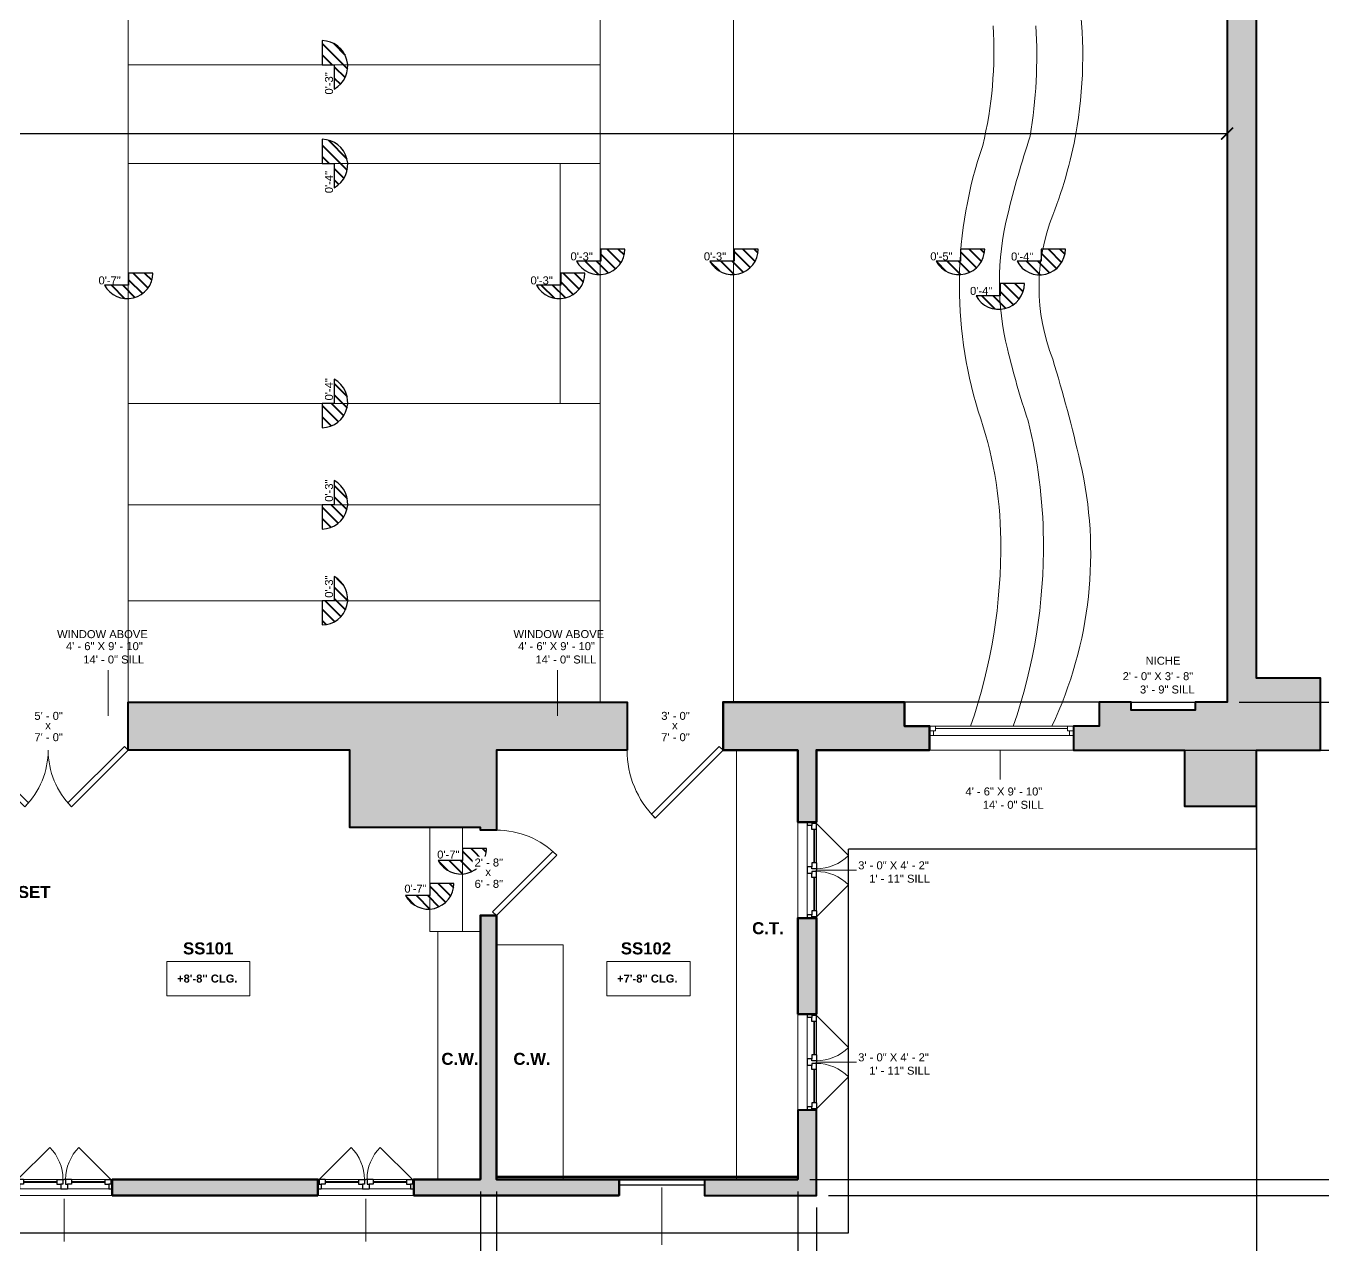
# Model space of a CAD drawing. Header units: inches. Extents: x -2078 to 106214, y -964 to 6385.
# Drawn here: x 99150.5 to 99636.9, y 3534.1 to 3991.3 of the extents above; entities that cross this region are included whole.
import ezdxf

# ---------------------------------------------------------------- set-up
doc = ezdxf.new("R2010")
doc.units = ezdxf.units.IN
doc.header["$MEASUREMENT"] = 0
doc.linetypes.add('HIDDEN2', pattern=[0.1875, 0.125, -0.0625])
for name, color, linetype, lineweight in [('A-ANNO', 2, 'Continuous', 5), ('A-ANNO-DIMS', 1, 'Continuous', 9), ('A-DETAIL-1', 4, 'Continuous', 40), ('A-DETAIL-2', 20, 'Continuous', 25), ('A-DETAIL-3', 40, 'Continuous', 15), ('A-DETL-MEDM', 33, 'Continuous', 30), ('A-DOOR', 1, 'Continuous', 18), ('A-GLAZ', 2, 'Continuous', 30), ('A-HIDDEN', 2, 'HIDDEN2', 18), ('A-WALL', 3, 'Continuous', 40), ('A-WINDOWS', 2, 'Continuous', 18)]:
    doc.layers.add(name, color=color, linetype=linetype, lineweight=lineweight)
doc.layers.add('A-HATCH', color=9, linetype='Continuous')
doc.styles.add('Arial_1', font='arial.ttf', dxfattribs={"height": 0.0625})
doc.styles.add('Arial_2', font='arial.ttf', dxfattribs={"height": 3})
doc.styles.add('Arial_B', font='arialbd.ttf', dxfattribs={"height": 4.5})
doc.styles.add('Arial_B_1', font='arialbd.ttf', dxfattribs={"height": 3})
doc.styles.add('Jay Cad', font='arial.ttf', dxfattribs={"height": 0.125})
doc.dimstyles.new('Jay Cad - DIMS', dxfattribs={"dimtxt": 0.125, "dimasz": 0.09375, "dimexe": 0.09375, "dimexo": 0.09375, "dimgap": 0.046875, "dimtad": 1, "dimdec": 1, "dimzin": 0, "dimdsep": 46, "dimlunit": 4, "dimtxsty": 'Jay Cad', "dimblk": 'ARCHTICK', "dimcen": 0.09, "dimclrd": 1, "dimclre": 1, "dimclrt": 256, "dimadec": 0, "dimazin": 0, "dimtfac": 1, "dimtdec": 1, "dimtofl": 0, "dimtmove": 1, "dimatfit": 3, "dimfxl": 1, "dimtolj": 1, "dimtzin": 0, "dimarcsym": 0})
pattern_1 = [(135, (99221.5666, 3710.774), (-2.12132, -2.12132), [])]

# ---------------------------------------------------------------- blocks, each defined once
blk = doc.blocks.new('JC_DOUBLE DOOR - DOUBLE DOOR-1477219-1-1st Floor')
at = {"layer": 'A-DOOR', "lineweight": 30}
for p, q in [((-30, 9), (-8.79, 30.21)), ((-8.79, 30.21), (-7.37, 28.8)), ((8.79, 30.21), (7.37, 28.8)), ((30, 9), (8.79, 30.21)), ((-7.37, 28.8), (-28.59, 7.59)), ((7.37, 28.8), (28.59, 7.59)), ((-28.59, 7.59), (-30, 9)), ((28.59, 7.59), (30, 9))]:
    blk.add_line(p, q, dxfattribs=at)
at = {"layer": 'A-DOOR', "lineweight": 9}
for centre, start, end in [((-30, 9), 360, 45), ((30, 9), 135, 180)]:
    blk.add_arc(centre, 30, start, end, dxfattribs=at)
blk = doc.blocks.new('JC_SINGLE DOOR-NO TRIM - SINGLE DOOR-1472659-1-1st Floor')
at = {"layer": 'A-DOOR', "lineweight": 30}
for p, q in [((-8.87, -33.04), (16.59, -7.59)), ((18, -9), (-7.46, -34.46)), ((16.59, -7.59), (18, -9)), ((-7.46, -34.46), (-8.87, -33.04))]:
    blk.add_line(p, q, dxfattribs=at)
at = {"layer": 'A-DOOR', "lineweight": 9}
blk.add_arc((18, -9), 36, 180, 225, dxfattribs=at)
blk = doc.blocks.new('JC_SINGLE DOOR-NO TRIM - SINGLE DOOR-1472657-1-1st Floor')
at = {"layer": 'A-DOOR', "lineweight": 30}
for p, q in [((-6.63, 25.63), (-8.04, 24.21)), ((16, 3), (-6.63, 25.63)), ((-8.04, 24.21), (14.59, 1.59)), ((14.59, 1.59), (16, 3))]:
    blk.add_line(p, q, dxfattribs=at)
at = {"layer": 'A-DOOR', "lineweight": 9}
blk.add_arc((16, 3), 32, 135, 180, dxfattribs=at)
blk = doc.blocks.new('JC_CASEMENT_DOUBLE - CASEMENT - DOUBLE-1456722-1-1st Floor')
at = {"layer": 'A-GLAZ'}
for p, q in [((-18, 3.5), (-18, -3.5)), ((-15.25, 3.5), (-18, 3.5)), ((-18, 0), (-16.75, 0)), ((-17.5, 3.5), (-17.5, 1.75)), ((-17.5, 1.75), (-16.75, 1.75)), ((-15.25, 1.75), (-16.75, 1.75)), ((-16.75, 1.75), (-16.75, 0)), ((-15.25, 3.5), (-15.25, 1.75)), ((-2.75, 3.5), (0, 3.5)), ((-2.75, 3.5), (-2.75, 1.75)), ((-2.75, 1.75), (-1.25, 1.75)), ((-1.25, 1.75), (-1.25, 0)), ((-0.5, 1.75), (-1.25, 1.75)), ((-1.25, 0), (0, 0)), ((-0.5, 3.5), (-0.5, 1.75)), ((2.75, 3.5), (0, 3.5)), ((0, 0), (1.25, 0)), ((0.5, 3.5), (0.5, 1.75)), ((0.5, 1.75), (1.25, 1.75)), ((2.75, 1.75), (1.25, 1.75)), ((1.25, 1.75), (1.25, 0)), ((2.75, 3.5), (2.75, 1.75)), ((15.25, 3.5), (18, 3.5)), ((15.25, 3.5), (15.25, 1.75)), ((15.25, 1.75), (16.75, 1.75)), ((16.75, 1.75), (16.75, 0)), ((17.5, 1.75), (16.75, 1.75)), ((16.75, 0), (18, 0)), ((17.5, 3.5), (17.5, 1.75)), ((18, 3.5), (18, -3.5))]:
    blk.add_line(p, q, dxfattribs=at)
at = {"layer": 'A-GLAZ', "lineweight": 9}
for p, q in [((-1.25, 0), (-16.75, 0)), ((-15.25, 3.5), (-2.75, 3.5)), ((16.75, 0), (1.25, 0)), ((2.75, 3.5), (15.25, 3.5))]:
    blk.add_line(p, q, dxfattribs=at)
at = {"layer": 'A-GLAZ', "lineweight": 40}
for p, q in [((-15.25, 2.62), (-2.75, 2.62)), ((2.75, 2.62), (15.25, 2.62))]:
    blk.add_line(p, q, dxfattribs=at)
at = {"layer": 'A-WINDOWS', "lineweight": 9}
for p, q in [((-17.5, 3.5), (-5.48, 15.52)), ((17.5, 3.5), (5.48, 15.52))]:
    blk.add_line(p, q, dxfattribs=at)
at = {"layer": 'A-WINDOWS'}
for p, q in [((0, 3.5), (-18, 3.5)), ((18, 3.5), (0, 3.5)), ((-18, -3.5), (0, -3.5)), ((0, -3.5), (18, -3.5))]:
    blk.add_line(p, q, dxfattribs=at)
at = {"layer": 'A-WINDOWS', "lineweight": 9}
for centre, start, end in [((-17.5, 3.5), 360, 45), ((17.5, 3.5), 135, 180)]:
    blk.add_arc(centre, 17, start, end, dxfattribs=at)
blk = doc.blocks.new('JC_SINGLE DOOR-NO TRIM - SINGLE DOOR-1504086-1-1st Floor')
at = {"layer": 'A-DOOR', "lineweight": 30}
for p, q in [((-16, 3), (-16, 1)), ((16, 3), (-16, 3)), ((-16, 1), (16, 1)), ((16, 1), (16, 3))]:
    blk.add_line(p, q, dxfattribs=at)
blk = doc.blocks.new('JC_CASEMENT_DOUBLE - CASEMENT - DOUBLE-1456994-1-1st Floor')
at = {"layer": 'A-GLAZ'}
for p, q in [((-18, 3), (-18, -3)), ((-15.25, 3), (-18, 3)), ((-17.5, 3), (-17.5, 1.25)), ((-17.5, 1.25), (-16.75, 1.25)), ((-15.25, 1.25), (-16.75, 1.25)), ((-16.75, 1.25), (-16.75, -0.5)), ((-15.25, 3), (-15.25, 1.25)), ((-2.75, 3), (0, 3)), ((-2.75, 3), (-2.75, 1.25)), ((-2.75, 1.25), (-1.25, 1.25)), ((-1.25, 1.25), (-1.25, -0.5)), ((-0.5, 1.25), (-1.25, 1.25)), ((-0.5, 3), (-0.5, 1.25)), ((2.75, 3), (0, 3)), ((0.5, 3), (0.5, 1.25)), ((0.5, 1.25), (1.25, 1.25)), ((2.75, 1.25), (1.25, 1.25)), ((1.25, 1.25), (1.25, -0.5)), ((2.75, 3), (2.75, 1.25)), ((15.25, 3), (18, 3)), ((15.25, 3), (15.25, 1.25)), ((15.25, 1.25), (16.75, 1.25)), ((16.75, 1.25), (16.75, -0.5)), ((17.5, 1.25), (16.75, 1.25)), ((17.5, 3), (17.5, 1.25)), ((18, 3), (18, -3)), ((-18, -0.5), (-16.75, -0.5)), ((-1.25, -0.5), (0, -0.5)), ((0, -0.5), (1.25, -0.5)), ((16.75, -0.5), (18, -0.5))]:
    blk.add_line(p, q, dxfattribs=at)
at = {"layer": 'A-GLAZ', "lineweight": 9}
for p, q in [((-15.25, 3), (-2.75, 3)), ((2.75, 3), (15.25, 3)), ((-1.25, -0.5), (-16.75, -0.5)), ((16.75, -0.5), (1.25, -0.5))]:
    blk.add_line(p, q, dxfattribs=at)
at = {"layer": 'A-GLAZ', "lineweight": 40}
for p, q in [((-15.25, 2.12), (-2.75, 2.12)), ((2.75, 2.12), (15.25, 2.12))]:
    blk.add_line(p, q, dxfattribs=at)
at = {"layer": 'A-WINDOWS', "lineweight": 9}
for p, q in [((-17.5, 3), (-5.48, 15.02)), ((17.5, 3), (5.48, 15.02))]:
    blk.add_line(p, q, dxfattribs=at)
at = {"layer": 'A-WINDOWS'}
for p, q in [((0, 3), (-18, 3)), ((18, 3), (0, 3)), ((-18, -3), (0, -3)), ((0, -3), (18, -3))]:
    blk.add_line(p, q, dxfattribs=at)
at = {"layer": 'A-WINDOWS', "lineweight": 9}
for centre, start, end in [((-17.5, 3), 360, 45), ((17.5, 3), 135, 180)]:
    blk.add_arc(centre, 17, start, end, dxfattribs=at)
blk = doc.blocks.new('_ArchTick')
at = {"color": 0, "linetype": 'ByBlock', "const_width": 0.15}
blk.add_lwpolyline([(-0.5, -0.5), (0.5, 0.5)], dxfattribs=at)
blk = doc.blocks.new('*D64')
at = {"layer": 'A-ANNO-DIMS', "color": 1, "lineweight": -2, "transparency": 16777216}
for p, q in [((99326.89, 3554.2), (99326.89, 3487.04)), ((99439.89, 3554.2), (99439.89, 3487.04)), ((99326.89, 3491.54), (99439.89, 3491.54))]:
    blk.add_line(p, q, dxfattribs=at)
at = {"layer": 'Defpoints', "color": 0, "transparency": 16777216}
for p in [(99326.89, 3558.7), (99439.89, 3558.7), (99439.89, 3491.54)]:
    blk.add_point(p, dxfattribs=at)
at = {"layer": 'A-ANNO-DIMS', "color": 1, "lineweight": -2, "transparency": 16777216, "xscale": 4.5, "yscale": 4.5, "zscale": 4.5, "rotation": 180}
blk.add_blockref('_ArchTick', (99326.89, 3491.54), dxfattribs=at)
at = {"layer": 'A-ANNO-DIMS', "color": 1, "lineweight": -2, "transparency": 16777216, "xscale": 4.5, "yscale": 4.5, "zscale": 4.5}
blk.add_blockref('_ArchTick', (99439.89, 3491.54), dxfattribs=at)
at = {"layer": 'A-ANNO-DIMS', "color": 2, "transparency": 16777216, "insert": (99383.39, 3496.85), "char_height": 6, "width": 0.4008, "attachment_point": 5, "style": 'Jay Cad'}
blk.add_mtext('\\A1;9\'-5"', dxfattribs=at)
blk = doc.blocks.new('*D65')
at = {"layer": 'A-ANNO-DIMS', "color": 1, "lineweight": -2, "transparency": 16777216}
for p, q in [((99117.89, 3554.2), (99117.89, 3487.04)), ((99320.89, 3554.2), (99320.89, 3487.04)), ((99117.89, 3491.54), (99320.89, 3491.54))]:
    blk.add_line(p, q, dxfattribs=at)
at = {"layer": 'Defpoints', "color": 0, "transparency": 16777216}
for p in [(99117.89, 3558.7), (99320.89, 3558.7), (99320.89, 3491.54)]:
    blk.add_point(p, dxfattribs=at)
at = {"layer": 'A-ANNO-DIMS', "color": 1, "lineweight": -2, "transparency": 16777216, "xscale": 4.5, "yscale": 4.5, "zscale": 4.5, "rotation": 180}
blk.add_blockref('_ArchTick', (99117.89, 3491.54), dxfattribs=at)
at = {"layer": 'A-ANNO-DIMS', "color": 1, "lineweight": -2, "transparency": 16777216, "xscale": 4.5, "yscale": 4.5, "zscale": 4.5}
blk.add_blockref('_ArchTick', (99320.89, 3491.54), dxfattribs=at)
at = {"layer": 'A-ANNO-DIMS', "color": 2, "transparency": 16777216, "insert": (99219.39, 3496.85), "char_height": 6, "width": 0.5739, "attachment_point": 5, "style": 'Jay Cad'}
blk.add_mtext('\\A1;16\'-11"', dxfattribs=at)
blk = doc.blocks.new('JC- existing door Tag_quad - JC- existing door Tag_quad-839775-1-1st Floor')
at = {"layer": 'A-ANNO', "insert": (-0.023, 0.038), "char_height": 0.0625, "width": 0.0505, "attachment_point": 1, "style": 'Arial_1', "bg_fill": 3, "box_fill_scale": 1.25, "bg_fill_color": 256, "bg_fill_true_color": 13158600, "bg_fill_transparency": 0}
blk.add_mtext('x', dxfattribs=at)
blk = doc.blocks.new('*D71')
at = {"layer": 'A-ANNO-DIMS', "color": 1, "lineweight": -2, "transparency": 16777216}
for p, q in [((99605.39, 4050.7), (99700.23, 4050.7)), ((99695.73, 3737.7), (99695.73, 4050.7)), ((99605.39, 3737.7), (99700.23, 3737.7))]:
    blk.add_line(p, q, dxfattribs=at)
at = {"layer": 'Defpoints', "color": 0, "transparency": 16777216}
for p in [(99600.89, 4050.7), (99695.73, 4050.7), (99600.89, 3737.7)]:
    blk.add_point(p, dxfattribs=at)
at = {"layer": 'A-ANNO-DIMS', "color": 1, "lineweight": -2, "transparency": 16777216, "xscale": 4.5, "yscale": 4.5, "zscale": 4.5}
for p, rotation in [((99695.73, 4050.7), 90), ((99695.73, 3737.7), 270)]:
    blk.add_blockref('_ArchTick', p, dxfattribs=dict(at, rotation=rotation))
at = {"layer": 'A-ANNO-DIMS', "color": 2, "transparency": 16777216, "insert": (99690.42, 3894.2), "char_height": 6, "width": 0.4874, "attachment_point": 5, "rotation": 90, "style": 'Jay Cad'}
blk.add_mtext('\\A1;26\'-1"', dxfattribs=at)
blk = doc.blocks.new('*D72')
at = {"layer": 'A-ANNO-DIMS', "color": 1, "lineweight": -2, "transparency": 16777216}
for p, q in [((99557.41, 3719.7), (99699.29, 3719.7)), ((99694.79, 3558.7), (99694.79, 3719.7)), ((99444.39, 3558.7), (99699.29, 3558.7))]:
    blk.add_line(p, q, dxfattribs=at)
at = {"layer": 'Defpoints', "color": 0, "transparency": 16777216}
for p in [(99552.91, 3719.7), (99694.79, 3719.7), (99439.89, 3558.7)]:
    blk.add_point(p, dxfattribs=at)
at = {"layer": 'A-ANNO-DIMS', "color": 1, "lineweight": -2, "transparency": 16777216, "xscale": 4.5, "yscale": 4.5, "zscale": 4.5}
for p, rotation in [((99694.79, 3719.7), 90), ((99694.79, 3558.7), 270)]:
    blk.add_blockref('_ArchTick', p, dxfattribs=dict(at, rotation=rotation))
at = {"layer": 'A-ANNO-DIMS', "color": 2, "transparency": 16777216, "insert": (99689.48, 3639.2), "char_height": 6, "width": 0.4874, "attachment_point": 5, "rotation": 90, "style": 'Jay Cad'}
blk.add_mtext('\\A1;13\'-5"', dxfattribs=at)
blk = doc.blocks.new('*D80')
at = {"layer": 'A-ANNO-DIMS', "color": 1, "lineweight": -2, "transparency": 16777216}
for p, q in [((98616.96, 3950.9), (99600.89, 3950.9)), ((98616.96, 3950.64), (98616.96, 3946.4)), ((99600.89, 3950.64), (99600.89, 3946.4))]:
    blk.add_line(p, q, dxfattribs=at)
at = {"layer": 'Defpoints', "color": 0, "transparency": 16777216}
for p in [(98616.96, 3955.14), (99600.89, 3955.14), (99600.89, 3950.9)]:
    blk.add_point(p, dxfattribs=at)
at = {"layer": 'A-ANNO-DIMS', "color": 1, "lineweight": -2, "transparency": 16777216, "xscale": 4.5, "yscale": 4.5, "zscale": 4.5, "rotation": 180}
blk.add_blockref('_ArchTick', (98616.96, 3950.9), dxfattribs=at)
at = {"layer": 'A-ANNO-DIMS', "color": 1, "lineweight": -2, "transparency": 16777216, "xscale": 4.5, "yscale": 4.5, "zscale": 4.5}
blk.add_blockref('_ArchTick', (99600.89, 3950.9), dxfattribs=at)
at = {"layer": 'A-ANNO-DIMS', "transparency": 16777216, "insert": (99108.92, 3956.21), "char_height": 6, "width": 1.0083, "attachment_point": 5, "style": 'Jay Cad'}
blk.add_mtext("\\A1;82'", dxfattribs=at)
blk = doc.blocks.new('*D81')
at = {"layer": 'A-ANNO-DIMS', "color": 1, "lineweight": -2, "transparency": 16777216}
for p, q in [((99615.46, 4159.7), (99722.27, 4159.7)), ((99717.77, 4159.7), (99717.77, 3719.7)), ((99616.39, 3719.7), (99722.27, 3719.7))]:
    blk.add_line(p, q, dxfattribs=at)
at = {"layer": 'Defpoints', "color": 0, "transparency": 16777216}
for p in [(99610.96, 4159.7), (99611.89, 3719.7), (99717.77, 3719.7)]:
    blk.add_point(p, dxfattribs=at)
at = {"layer": 'A-ANNO-DIMS', "color": 1, "lineweight": -2, "transparency": 16777216, "xscale": 4.5, "yscale": 4.5, "zscale": 4.5}
for p, rotation in [((99717.77, 4159.7), 90), ((99717.77, 3719.7), 270)]:
    blk.add_blockref('_ArchTick', p, dxfattribs=dict(at, rotation=rotation))
at = {"layer": 'A-ANNO-DIMS', "color": 2, "transparency": 16777216, "insert": (99712.45, 3939.7), "char_height": 6, "width": 0.4874, "attachment_point": 5, "rotation": 90, "style": 'Jay Cad'}
blk.add_mtext('\\A1;36\'-8"', dxfattribs=at)
blk = doc.blocks.new('*D82')
at = {"layer": 'A-ANNO-DIMS', "color": 1, "lineweight": -2, "transparency": 16777216}
for p, q in [((99616.39, 3719.7), (99722.27, 3719.7)), ((99717.77, 3719.7), (99717.77, 3552.7)), ((99451.39, 3552.7), (99722.27, 3552.7))]:
    blk.add_line(p, q, dxfattribs=at)
at = {"layer": 'Defpoints', "color": 0, "transparency": 16777216}
for p in [(99611.89, 3719.7), (99446.89, 3552.7), (99717.77, 3552.7)]:
    blk.add_point(p, dxfattribs=at)
at = {"layer": 'A-ANNO-DIMS', "color": 1, "lineweight": -2, "transparency": 16777216, "xscale": 4.5, "yscale": 4.5, "zscale": 4.5}
for p, rotation in [((99717.77, 3719.7), 90), ((99717.77, 3552.7), 270)]:
    blk.add_blockref('_ArchTick', p, dxfattribs=dict(at, rotation=rotation))
at = {"layer": 'A-ANNO-DIMS', "color": 2, "transparency": 16777216, "insert": (99712.45, 3636.2), "char_height": 6, "width": 0.5739, "attachment_point": 5, "rotation": 90, "style": 'Jay Cad'}
blk.add_mtext('\\A1;13\'-11"', dxfattribs=at)
blk = doc.blocks.new('*D84')
at = {"layer": 'A-ANNO-DIMS', "color": 1, "lineweight": -2, "transparency": 16777216}
for p, q in [((98942.89, 3548.2), (98942.89, 3462.25)), ((99446.89, 3548.2), (99446.89, 3462.25)), ((98942.89, 3466.75), (99446.89, 3466.75))]:
    blk.add_line(p, q, dxfattribs=at)
at = {"layer": 'Defpoints', "color": 0, "transparency": 16777216}
for p in [(98942.89, 3552.7), (99446.89, 3552.7), (99446.89, 3466.75)]:
    blk.add_point(p, dxfattribs=at)
at = {"layer": 'A-ANNO-DIMS', "color": 1, "lineweight": -2, "transparency": 16777216, "xscale": 4.5, "yscale": 4.5, "zscale": 4.5, "rotation": 180}
blk.add_blockref('_ArchTick', (98942.89, 3466.75), dxfattribs=at)
at = {"layer": 'A-ANNO-DIMS', "color": 1, "lineweight": -2, "transparency": 16777216, "xscale": 4.5, "yscale": 4.5, "zscale": 4.5}
blk.add_blockref('_ArchTick', (99446.89, 3466.75), dxfattribs=at)
at = {"layer": 'A-ANNO-DIMS', "color": 2, "transparency": 16777216, "insert": (99194.89, 3472.01), "char_height": 6, "width": 0.4874, "attachment_point": 5, "style": 'Jay Cad'}
blk.add_mtext("\\A1;42'", dxfattribs=at)
blk = doc.blocks.new('*D85')
at = {"layer": 'A-ANNO-DIMS', "color": 1, "lineweight": -2, "transparency": 16777216}
for p, q in [((99611.89, 3715.2), (99611.89, 3462.25)), ((99446.89, 3548.2), (99446.89, 3462.25)), ((99446.89, 3466.75), (99611.89, 3466.75))]:
    blk.add_line(p, q, dxfattribs=at)
at = {"layer": 'Defpoints', "color": 0, "transparency": 16777216}
for p in [(99611.89, 3719.7), (99446.89, 3552.7), (99611.89, 3466.75)]:
    blk.add_point(p, dxfattribs=at)
at = {"layer": 'A-ANNO-DIMS', "color": 1, "lineweight": -2, "transparency": 16777216, "xscale": 4.5, "yscale": 4.5, "zscale": 4.5, "rotation": 180}
blk.add_blockref('_ArchTick', (99446.89, 3466.75), dxfattribs=at)
at = {"layer": 'A-ANNO-DIMS', "color": 1, "lineweight": -2, "transparency": 16777216, "xscale": 4.5, "yscale": 4.5, "zscale": 4.5}
blk.add_blockref('_ArchTick', (99611.89, 3466.75), dxfattribs=at)
at = {"layer": 'A-ANNO-DIMS', "color": 2, "transparency": 16777216, "insert": (99529.39, 3472.06), "char_height": 6, "width": 0.4874, "attachment_point": 5, "style": 'Jay Cad'}
blk.add_mtext('\\A1;13\'-9"', dxfattribs=at)
blk = doc.blocks.new('*D91')
at = {"layer": 'A-ANNO-DIMS', "color": 1, "lineweight": -2, "transparency": 16777216}
for p, q in [((98570.89, 3715.2), (98570.89, 3425.52)), ((99611.89, 3715.2), (99611.89, 3425.52)), ((98570.89, 3430.02), (99611.89, 3430.02))]:
    blk.add_line(p, q, dxfattribs=at)
at = {"layer": 'Defpoints', "color": 0, "transparency": 16777216}
for p in [(98570.89, 3719.7), (99611.89, 3719.7), (99611.89, 3430.02)]:
    blk.add_point(p, dxfattribs=at)
at = {"layer": 'A-ANNO-DIMS', "color": 1, "lineweight": -2, "transparency": 16777216, "xscale": 4.5, "yscale": 4.5, "zscale": 4.5, "rotation": 180}
blk.add_blockref('_ArchTick', (98570.89, 3430.02), dxfattribs=at)
at = {"layer": 'A-ANNO-DIMS', "color": 1, "lineweight": -2, "transparency": 16777216, "xscale": 4.5, "yscale": 4.5, "zscale": 4.5}
blk.add_blockref('_ArchTick', (99611.89, 3430.02), dxfattribs=at)
at = {"layer": 'A-ANNO-DIMS', "color": 2, "transparency": 16777216, "insert": (99091.39, 3435.34), "char_height": 6, "width": 0.4874, "attachment_point": 5, "style": 'Jay Cad'}
blk.add_mtext('\\A1;86\'-9"', dxfattribs=at)

msp = doc.modelspace()

# ---------------------------------------------------------------- hatches: boundary and pattern name
at = {"layer": 'A-DETAIL-1'}
h = msp.add_hatch(dxfattribs=at)
h.set_pattern_fill('FP_2', color=250, scale=48, style=0, pattern_type=2)
h.set_pattern_definition(pattern_1)
h.paths.add_polyline_path([(99266.097, 3967.62), (99267.843, 3968.826), (99269.284, 3970.384), (99270.35, 3972.22), (99270.989, 3974.244), (99271.17, 3976.358), (99270.884, 3978.461), (99270.146, 3980.451), (99268.991, 3982.232), (99267.475, 3983.717), (99265.672, 3984.835), (99263.667, 3985.532), (99261.558, 3985.774), (99261.558, 3976.697), (99266.097, 3976.697)])
h = msp.add_hatch(dxfattribs=at)
h.set_pattern_fill('FP_2', color=250, scale=48, style=0, pattern_type=2)
h.set_pattern_definition(pattern_1)
h.paths.add_polyline_path([(99266.097, 3930.62), (99267.843, 3931.826), (99269.284, 3933.384), (99270.35, 3935.22), (99270.989, 3937.244), (99271.17, 3939.358), (99270.884, 3941.461), (99270.146, 3943.451), (99268.991, 3945.232), (99267.475, 3946.717), (99265.672, 3947.835), (99263.667, 3948.532), (99261.558, 3948.774), (99261.558, 3939.697), (99266.097, 3939.697)])
h = msp.add_hatch(dxfattribs=at)
h.set_pattern_fill('FP_2', color=250, scale=48, style=0, pattern_type=2)
h.set_pattern_definition(pattern_1)
h.paths.add_polyline_path([(99365.675, 3897.998), (99367.778, 3898.283), (99369.768, 3899.021), (99371.548, 3900.176), (99373.033, 3901.692), (99374.151, 3903.496), (99374.848, 3905.5), (99375.09, 3907.609), (99366.014, 3907.609), (99366.014, 3903.07), (99356.937, 3903.07), (99358.142, 3901.324), (99359.701, 3899.883), (99361.536, 3898.817), (99363.56, 3898.179)])
h = msp.add_hatch(dxfattribs=at)
h.set_pattern_fill('FP_2', color=250, scale=48, style=0, pattern_type=2)
h.set_pattern_definition(pattern_1)
h.paths.add_polyline_path([(99415.675, 3897.998), (99417.778, 3898.283), (99419.768, 3899.021), (99421.548, 3900.176), (99423.033, 3901.692), (99424.151, 3903.496), (99424.848, 3905.5), (99425.09, 3907.609), (99416.014, 3907.609), (99416.014, 3903.07), (99406.937, 3903.07), (99408.142, 3901.324), (99409.701, 3899.883), (99411.536, 3898.817), (99413.56, 3898.179)])
h = msp.add_hatch(dxfattribs=at)
h.set_pattern_fill('FP_2', color=250, scale=48, style=0, pattern_type=2)
h.set_pattern_definition(pattern_1)
h.paths.add_polyline_path([(99500.593, 3897.998), (99502.696, 3898.283), (99504.686, 3899.021), (99506.466, 3900.176), (99507.951, 3901.692), (99509.069, 3903.496), (99509.766, 3905.5), (99510.008, 3907.609), (99500.931, 3907.609), (99500.931, 3903.07), (99491.855, 3903.07), (99493.06, 3901.324), (99494.619, 3899.883), (99496.454, 3898.817), (99498.478, 3898.179)])
h = msp.add_hatch(dxfattribs=at)
h.set_pattern_fill('FP_2', color=250, scale=48, style=0, pattern_type=2)
h.set_pattern_definition(pattern_1)
h.paths.add_polyline_path([(99530.867, 3897.941), (99532.97, 3898.226), (99534.96, 3898.964), (99536.741, 3900.119), (99538.226, 3901.635), (99539.344, 3903.439), (99540.041, 3905.444), (99540.283, 3907.552), (99531.206, 3907.552), (99531.206, 3903.014), (99522.129, 3903.014), (99523.335, 3901.267), (99524.893, 3899.826), (99526.729, 3898.761), (99528.753, 3898.122)])
h = msp.add_hatch(dxfattribs=at)
h.set_pattern_fill('FP_2', color=250, scale=48, style=0, pattern_type=2)
h.set_pattern_definition(pattern_1)
h.paths.add_polyline_path([(99188.675, 3888.985), (99190.778, 3889.27), (99192.768, 3890.008), (99194.548, 3891.163), (99196.033, 3892.679), (99197.151, 3894.483), (99197.848, 3896.487), (99198.09, 3898.596), (99189.014, 3898.596), (99189.014, 3894.057), (99179.937, 3894.057), (99181.142, 3892.311), (99182.701, 3890.87), (99184.536, 3889.805), (99186.56, 3889.166)])
h = msp.add_hatch(dxfattribs=at)
h.set_pattern_fill('FP_2', color=250, scale=48, style=0, pattern_type=2)
h.set_pattern_definition(pattern_1)
h.paths.add_polyline_path([(99350.675, 3888.985), (99352.778, 3889.27), (99354.768, 3890.008), (99356.548, 3891.163), (99358.033, 3892.679), (99359.151, 3894.483), (99359.848, 3896.487), (99360.09, 3898.596), (99351.014, 3898.596), (99351.014, 3894.057), (99341.937, 3894.057), (99343.142, 3892.311), (99344.701, 3890.87), (99346.536, 3889.805), (99348.56, 3889.166)])
h = msp.add_hatch(dxfattribs=at)
h.set_pattern_fill('FP_2', color=250, scale=48, style=0, pattern_type=2)
h.set_pattern_definition(pattern_1)
h.paths.add_polyline_path([(99515.495, 3885.043), (99517.598, 3885.328), (99519.588, 3886.066), (99521.369, 3887.221), (99522.854, 3888.737), (99523.972, 3890.541), (99524.669, 3892.545), (99524.911, 3894.654), (99515.834, 3894.654), (99515.834, 3890.115), (99506.757, 3890.115), (99507.963, 3888.369), (99509.522, 3886.928), (99511.357, 3885.863), (99513.381, 3885.224)])
h = msp.add_hatch(dxfattribs=at)
h.set_pattern_fill('FP_2', color=250, scale=48, style=0, pattern_type=2)
h.set_pattern_definition(pattern_1)
h.paths.add_polyline_path([(99261.558, 3840.62), (99263.667, 3840.862), (99265.672, 3841.559), (99267.475, 3842.677), (99268.991, 3844.162), (99270.146, 3845.943), (99270.884, 3847.933), (99271.17, 3850.036), (99270.989, 3852.151), (99270.35, 3854.174), (99269.284, 3856.01), (99267.843, 3857.568), (99266.097, 3858.774), (99266.097, 3849.697), (99261.558, 3849.697)])
h = msp.add_hatch(dxfattribs=at)
h.set_pattern_fill('FP_2', color=250, scale=48, style=0, pattern_type=2)
h.set_pattern_definition(pattern_1)
h.paths.add_polyline_path([(99261.558, 3802.62), (99263.667, 3802.862), (99265.672, 3803.559), (99267.475, 3804.677), (99268.991, 3806.162), (99270.146, 3807.943), (99270.884, 3809.933), (99271.17, 3812.036), (99270.989, 3814.151), (99270.35, 3816.174), (99269.284, 3818.01), (99267.843, 3819.568), (99266.097, 3820.774), (99266.097, 3811.697), (99261.558, 3811.697)])
h = msp.add_hatch(dxfattribs=at)
h.set_pattern_fill('FP_2', color=250, scale=48, style=0, pattern_type=2)
h.set_pattern_definition(pattern_1)
h.paths.add_polyline_path([(99261.558, 3766.62), (99263.667, 3766.862), (99265.672, 3767.559), (99267.475, 3768.677), (99268.991, 3770.162), (99270.146, 3771.943), (99270.884, 3773.933), (99271.17, 3776.036), (99270.989, 3778.151), (99270.35, 3780.174), (99269.284, 3782.01), (99267.843, 3783.568), (99266.097, 3784.774), (99266.097, 3775.697), (99261.558, 3775.697)])
h = msp.add_hatch(dxfattribs=at)
h.set_pattern_fill('FP_2', color=250, scale=48, style=0, pattern_type=2)
h.set_pattern_definition(pattern_1)
h.paths.add_polyline_path([(99313.817, 3673.212), (99315.92, 3673.497), (99317.91, 3674.235), (99319.69, 3675.39), (99321.176, 3676.906), (99322.294, 3678.71), (99322.991, 3680.714), (99323.233, 3682.823), (99314.156, 3682.823), (99314.156, 3678.284), (99305.079, 3678.284), (99306.285, 3676.538), (99307.843, 3675.097), (99309.678, 3674.031), (99311.702, 3673.393)])
h = msp.add_hatch(dxfattribs=at)
h.set_pattern_fill('FP_2', color=250, scale=48, style=0, pattern_type=2)
h.set_pattern_definition(pattern_1)
h.paths.add_polyline_path([(99301.555, 3660.062), (99303.658, 3660.347), (99305.648, 3661.085), (99307.428, 3662.24), (99308.913, 3663.756), (99310.032, 3665.56), (99310.728, 3667.565), (99310.971, 3669.673), (99301.894, 3669.673), (99301.894, 3665.135), (99292.817, 3665.135), (99294.023, 3663.388), (99295.581, 3661.947), (99297.416, 3660.882), (99299.44, 3660.243)])
at = {"layer": 'A-HATCH'}
h = msp.add_hatch(color=256, dxfattribs=at)
h.dxf.hatch_style = 1
h.paths.add_polyline_path([(99633.894, 4068.697), (99610.956, 4068.697), (99610.956, 4159.697), (99574.767, 4159.697), (99574.767, 4153.697), (99603.956, 4153.697), (99603.956, 4068.697), (99550.767, 4068.697), (99550.767, 4050.697), (99600.894, 4050.697), (99600.894, 3737.697), (99588.932, 3737.697), (99588.932, 3734.697), (99564.932, 3734.697), (99564.932, 3737.697), (99552.908, 3737.697), (99552.908, 3728.697), (99543.323, 3728.697), (99543.323, 3719.697), (99584.956, 3719.697), (99584.956, 3698.667), (99611.956, 3698.667), (99611.929, 3719.667), (99635.894, 3719.697), (99635.894, 3746.697), (99611.894, 3746.697), (99611.894, 4042.058), (99633.894, 4042.058)])
h = msp.add_hatch(color=256, dxfattribs=at)
h.dxf.hatch_style = 1
h.paths.add_polyline_path([(99375.894, 3737.697), (99188.843, 3737.697), (99188.843, 3719.697), (99271.894, 3719.697), (99271.894, 3690.697), (99320.894, 3690.697), (99320.894, 3689.697), (99326.894, 3689.697), (99326.894, 3719.697), (99375.894, 3719.697)])
h = msp.add_hatch(color=256, dxfattribs=at)
h.dxf.hatch_style = 1
h.paths.add_polyline_path([(99479.908, 3737.697), (99411.894, 3737.697), (99411.894, 3719.697), (99439.894, 3719.697), (99439.894, 3692.697), (99446.894, 3692.697), (99446.894, 3719.697), (99489.323, 3719.697), (99489.323, 3728.697), (99479.908, 3728.697)])
h = msp.add_hatch(color=256, dxfattribs=at)
h.dxf.hatch_style = 1
h.paths.add_polyline_path([(99372.894, 3558.697), (99351.894, 3558.697), (99326.894, 3558.697), (99326.894, 3657.697), (99320.894, 3657.697), (99320.894, 3558.697), (99295.894, 3558.697), (99295.894, 3552.697), (99372.894, 3552.697)])
h = msp.add_hatch(color=256, dxfattribs=at)
h.dxf.hatch_style = 1
h.paths.add_polyline_path([(99446.894, 3656.697), (99439.894, 3656.697), (99439.894, 3620.697), (99446.894, 3620.697)])
h = msp.add_hatch(color=256, dxfattribs=at)
h.dxf.hatch_style = 1
h.paths.add_polyline_path([(99446.894, 3584.697), (99439.894, 3584.697), (99439.894, 3559.697), (99439.894, 3558.697), (99404.894, 3558.697), (99404.894, 3552.697), (99446.894, 3552.697)])
h = msp.add_hatch(color=256, dxfattribs=at)
h.dxf.hatch_style = 1
h.paths.add_polyline_path([(99259.894, 3552.697), (99259.894, 3558.697), (99182.894, 3558.697), (99182.894, 3552.697)])
h = msp.add_hatch(color=256, dxfattribs=at)
h.dxf.hatch_style = 1
h.paths.add_polyline_path([(99404.894, 3558.697), (99416.894, 3558.697), (99416.894, 3559.697), (99326.894, 3559.697), (99326.894, 3558.697)])
h = msp.add_hatch(color=256, dxfattribs=at)
h.dxf.hatch_style = 1
h.paths.add_polyline_path([(99439.894, 3558.697), (99439.894, 3559.697), (99416.894, 3559.697), (99416.894, 3558.697)], flags=17)

# ---------------------------------------------------------------- linework, layer by layer
at = {"layer": 'A-ANNO'}
msp.add_line((99388.894, 3555.697), (99388.894, 3534.208), dxfattribs=at)
at = {"layer": 'A-ANNO', "flags": 128}
for points in [[(99203.326, 3640.369), (99234.514, 3640.369), (99234.514, 3627.568), (99203.326, 3627.568)], [(99368.326, 3640.369), (99399.514, 3640.369), (99399.514, 3627.568), (99368.326, 3627.568)]]:
    msp.add_lwpolyline(points, close=True, dxfattribs=at)
at = {"layer": 'A-DETAIL-2'}
for p, q in [((99489.323, 3728.697), (99489.323, 3725.197)), ((99543.323, 3728.697), (99543.323, 3725.197))]:
    msp.add_line(p, q, dxfattribs=at)
at = {"layer": 'A-DETAIL-3', "lineweight": 9}
for p, q in [((99188.843, 3737.697), (99188.843, 4050.805)), ((99365.843, 4012.697), (99365.843, 3737.697)), ((99415.843, 4012.697), (99415.843, 3737.697)), ((99188.843, 3976.697), (99365.843, 3976.697)), ((99188.843, 3939.697), (99365.843, 3939.697)), ((99350.843, 3939.697), (99350.843, 3849.697)), ((99188.707, 3849.697), (99365.843, 3849.697)), ((99188.843, 3811.697), (99365.843, 3811.697)), ((99188.843, 3775.697), (99365.843, 3775.697)), ((99181.327, 3732.521), (99181.327, 3749.697)), ((99349.767, 3732.521), (99349.767, 3749.697)), ((99416.894, 3719.697), (99416.894, 3558.697)), ((99515.823, 3719.697), (99515.823, 3708.697)), ((99301.894, 3690.697), (99301.894, 3651.697)), ((99314.156, 3690.697), (99314.156, 3651.697)), ((99446.894, 3674.697), (99461.894, 3674.697)), ((99301.894, 3651.697), (99320.894, 3651.697)), ((99304.894, 3651.697), (99304.894, 3558.697)), ((99326.894, 3646.697), (99351.894, 3646.697)), ((99351.894, 3646.697), (99351.894, 3558.697)), ((99446.894, 3602.697), (99461.894, 3602.697)), ((99164.894, 3551.447), (99164.894, 3535.447)), ((99277.894, 3551.447), (99277.894, 3535.447))]:
    msp.add_line(p, q, dxfattribs=at)
for centre, radius, start, end in [((99383.706, 3979.907), 163.077, 350.77281, 8.88445), ((99361.474, 3981.969), 152.005, 346.48774, 3.51226), ((99346.168, 3980.047), 183.37, 350.55275, 3.51226), ((99886.765, 3830.682), 378.94, 161.65574, 166.34426), ((99383.706, 3979.907), 163.077, 338.56737, 350.77281), ((99661.962, 3893.972), 161.458, 161.03212, 196.96788), ((99604.287, 3893.318), 73.89, 158.56737, 201.43263), ((99621.437, 3895.145), 105.893, 166.34426, 193.65574), ((99851.131, 3950.95), 342.268, 193.65574, 198.34426), ((98971.624, 3694.521), 589.473, 13.055659, 16.944341), ((99364.525, 3796.759), 151.528, 0.69518, 19.30482), ((99338.938, 3796.254), 193.118, 0.69518, 14.07813), ((99398.528, 3793.516), 151.241, 334.62243, 13.05566), ((99309.656, 3796.093), 206.401, 340.94167, 0.69518), ((99325.656, 3796.093), 206.401, 340.94167, 0.69518)]:
    msp.add_arc(centre, radius, start, end, dxfattribs=at)
at = {"layer": 'A-DETL-MEDM'}
for p, q in [((99261.558, 3985.774), (99261.558, 3976.697)), ((99261.558, 3976.697), (99266.097, 3976.697)), ((99266.097, 3976.697), (99266.097, 3967.62)), ((99261.558, 3948.774), (99261.558, 3939.697)), ((99261.558, 3939.697), (99266.097, 3939.697)), ((99266.097, 3939.697), (99266.097, 3930.62)), ((99366.014, 3907.609), (99366.014, 3903.07)), ((99375.09, 3907.609), (99366.014, 3907.609)), ((99416.014, 3907.609), (99416.014, 3903.07)), ((99425.09, 3907.609), (99416.014, 3907.609)), ((99500.931, 3907.609), (99500.931, 3903.07)), ((99510.008, 3907.609), (99500.931, 3907.609)), ((99531.206, 3907.552), (99531.206, 3903.014)), ((99540.283, 3907.552), (99531.206, 3907.552)), ((99366.014, 3903.07), (99356.937, 3903.07)), ((99416.014, 3903.07), (99406.937, 3903.07)), ((99500.931, 3903.07), (99491.855, 3903.07)), ((99531.206, 3903.014), (99522.129, 3903.014)), ((99189.014, 3898.596), (99189.014, 3894.057)), ((99198.09, 3898.596), (99189.014, 3898.596)), ((99351.014, 3898.596), (99351.014, 3894.057)), ((99360.09, 3898.596), (99351.014, 3898.596)), ((99189.014, 3894.057), (99179.937, 3894.057)), ((99351.014, 3894.057), (99341.937, 3894.057)), ((99515.834, 3894.654), (99515.834, 3890.115)), ((99524.911, 3894.654), (99515.834, 3894.654)), ((99515.834, 3890.115), (99506.757, 3890.115)), ((99266.097, 3858.774), (99266.097, 3849.697)), ((99261.558, 3849.697), (99261.558, 3840.62)), ((99266.097, 3849.697), (99261.558, 3849.697)), ((99266.097, 3820.774), (99266.097, 3811.697)), ((99261.558, 3811.697), (99261.558, 3802.62)), ((99266.097, 3811.697), (99261.558, 3811.697)), ((99266.097, 3784.774), (99266.097, 3775.697)), ((99261.558, 3775.697), (99261.558, 3766.62)), ((99266.097, 3775.697), (99261.558, 3775.697)), ((99314.156, 3682.823), (99314.156, 3678.284)), ((99323.233, 3682.823), (99314.156, 3682.823)), ((99314.156, 3678.284), (99305.079, 3678.284)), ((99301.894, 3669.673), (99301.894, 3665.135)), ((99310.971, 3669.673), (99301.894, 3669.673)), ((99301.894, 3665.135), (99292.817, 3665.135))]:
    msp.add_line(p, q, dxfattribs=at)
for centre, start, end in [((99261.518, 3976.12), 298.31153, 89.76096), ((99261.518, 3939.12), 298.31153, 89.76096), ((99365.436, 3907.649), 208.31153, 359.76096), ((99415.436, 3907.649), 208.31153, 359.76096), ((99500.354, 3907.649), 208.31153, 359.76096), ((99530.629, 3907.593), 208.31153, 359.76096), ((99188.436, 3898.636), 208.31153, 359.76096), ((99350.436, 3898.636), 208.31153, 359.76096), ((99515.257, 3894.694), 208.31153, 359.76096), ((99261.518, 3850.274), 270.23904, 61.68847), ((99261.518, 3812.274), 270.23904, 61.68847), ((99261.518, 3776.274), 270.23904, 61.68847), ((99313.578, 3682.863), 208.31153, 359.76096), ((99301.316, 3669.713), 208.31153, 359.76096)]:
    msp.add_arc(centre, 9.654, start, end, dxfattribs=at)
at = {"layer": 'A-HIDDEN', "lineweight": 30}
for p, q in [((99552.908, 3737.697), (99479.908, 3737.697)), ((99564.932, 3737.697), (99588.932, 3737.697))]:
    msp.add_line(p, q, dxfattribs=at)
at = {"layer": 'A-WALL'}
for p, q in [((99375.894, 3737.697), (99375.894, 3737.697)), ((99295.894, 3552.697), (99372.894, 3552.697))]:
    msp.add_line(p, q, dxfattribs=at)
at = {"layer": 'A-WALL', "lineweight": 60}
msp.add_line((99404.894, 3558.697), (99404.894, 3558.697), dxfattribs=at)
at = {"layer": 'A-WALL'}
for points in [[(99600.894, 4050.697), (99600.894, 3737.697), (99588.932, 3737.697), (99588.932, 3734.697), (99564.932, 3734.697), (99564.932, 3737.697), (99552.908, 3737.697), (99552.908, 3728.697), (99543.323, 3728.697), (99543.323, 3719.697), (99584.956, 3719.667), (99584.956, 3698.667)], [(99543.323, 3719.697), (99584.956, 3719.697), (99584.956, 3698.667), (99611.956, 3698.667), (99611.929, 3719.667), (99635.894, 3719.697), (99635.894, 3746.697), (99611.894, 3746.697), (99611.894, 4042.058)], [(99439.894, 3558.697), (99404.894, 3558.697), (99404.894, 3552.697), (99446.894, 3552.697), (99446.894, 3584.697), (99446.894, 3584.697), (99439.894, 3584.697), (99439.894, 3559.697)]]:
    msp.add_lwpolyline(points, dxfattribs=at)
msp.add_lwpolyline([(99375.894, 3719.697), (99326.894, 3719.697), (99326.894, 3689.697), (99320.894, 3689.697), (99320.894, 3690.697), (99271.894, 3690.697), (99271.894, 3719.697), (99188.843, 3719.697), (99188.843, 3737.697), (99375.894, 3737.697)], close=True, dxfattribs=at)
at = {"layer": 'A-WALL', "lineweight": 60}
for points in [[(99479.908, 3737.697), (99411.894, 3737.697), (99411.894, 3719.697), (99439.894, 3719.697), (99439.894, 3692.697), (99446.894, 3692.697), (99446.894, 3719.697), (99489.323, 3719.697), (99489.323, 3728.697), (99479.908, 3728.697)], [(99372.894, 3558.697), (99326.894, 3558.697), (99326.894, 3657.697), (99320.894, 3657.697), (99320.894, 3558.697), (99295.894, 3558.697), (99295.894, 3552.697), (99372.894, 3552.697)], [(99439.894, 3620.697), (99446.894, 3620.697), (99446.894, 3656.697), (99439.894, 3656.697)], [(99182.894, 3552.697), (99182.894, 3558.697), (99182.894, 3558.697), (99259.894, 3558.697), (99259.894, 3552.697)]]:
    msp.add_lwpolyline(points, close=True, dxfattribs=at)
msp.add_lwpolyline([(99404.894, 3558.697), (99326.894, 3558.697), (99326.894, 3559.697), (99439.894, 3559.697), (99439.894, 3558.697), (99372.894, 3558.697)], dxfattribs=at)
at = {"layer": 'A-WINDOWS'}
for p, q in [((99489.323, 3719.697), (99489.323, 3728.697)), ((99543.323, 3728.697), (99543.323, 3719.697))]:
    msp.add_line(p, q, dxfattribs=at)
at = {"layer": 'A-WINDOWS', "lineweight": 18}
for p, q in [((99489.323, 3728.697), (99489.323, 3719.697)), ((99490.823, 3725.197), (99490.823, 3726.947)), ((99491.573, 3727.822), (99541.073, 3727.822)), ((99541.823, 3726.947), (99541.823, 3725.197)), ((99543.323, 3728.697), (99543.323, 3719.697)), ((99543.323, 3725.197), (99489.323, 3725.197))]:
    msp.add_line(p, q, dxfattribs=at)
for points in [[(99489.323, 3726.947), (99491.573, 3726.947), (99491.573, 3728.697)], [(99541.073, 3728.697), (99541.073, 3726.947), (99543.323, 3726.947)]]:
    msp.add_lwpolyline(points, dxfattribs=at)
for points in [[(99489.323, 3728.697), (99543.323, 3728.697)], [(99543.323, 3719.697), (99489.323, 3719.697)]]:
    msp.add_lwpolyline(points, close=True, dxfattribs=at)

# ---------------------------------------------------------------- block references
at = {"layer": 'A-ANNO', "xscale": 48, "yscale": 48, "zscale": 48}
for p in [(99158.843, 3728.697), (99393.894, 3728.697)]:
    msp.add_blockref('JC- existing door Tag_quad - JC- existing door Tag_quad-839775-1-1st Floor', p, dxfattribs=at)
at = {"layer": 'A-DOOR'}
for name, p, rotation in [('JC_DOUBLE DOOR - DOUBLE DOOR-1477219-1-1st Floor', (99158.843, 3728.697), 180), ('JC_SINGLE DOOR-NO TRIM - SINGLE DOOR-1472657-1-1st Floor', (99323.894, 3673.697), 269.9999999999999)]:
    msp.add_blockref(name, p, dxfattribs=dict(at, rotation=rotation))
for name, p in [('JC_SINGLE DOOR-NO TRIM - SINGLE DOOR-1472659-1-1st Floor', (99393.894, 3728.697)), ('JC_SINGLE DOOR-NO TRIM - SINGLE DOOR-1504086-1-1st Floor', (99388.894, 3555.697))]:
    msp.add_blockref(name, p, dxfattribs=at)
at = {"layer": 'A-WINDOWS', "rotation": 269.9999999999999}
for p in [(99443.394, 3674.697), (99443.394, 3602.697)]:
    msp.add_blockref('JC_CASEMENT_DOUBLE - CASEMENT - DOUBLE-1456722-1-1st Floor', p, dxfattribs=at)
at = {"layer": 'A-WINDOWS'}
for p in [(99164.894, 3555.697), (99277.894, 3555.697)]:
    msp.add_blockref('JC_CASEMENT_DOUBLE - CASEMENT - DOUBLE-1456994-1-1st Floor', p, dxfattribs=at)

# ---------------------------------------------------------------- texts
at = {"layer": 'A-ANNO', "char_height": 3, "attachment_point": 1, "rotation": 90, "style": 'Arial_2'}
for s, insert, width in [('0\'-3" ', (99262.626, 3965.556), 11.9685), ('0\'-4" ', (99262.626, 3928.556), 11.9685), ('0\'-4" ', (99262.626, 3850.841), 10.4535), ('0\'-3" ', (99262.626, 3812.841), 10.4535), ('0\'-3" ', (99262.626, 3776.841), 10.4535)]:
    msp.add_mtext(s, dxfattribs=dict(at, insert=insert, width=width))
at = {"layer": 'A-ANNO', "attachment_point": 1}
for s, insert, char_height, width, style in [('0\'-3" ', (99354.702, 3906.371), 3, 11.9685, 'Arial_2'), ('0\'-3" ', (99404.702, 3906.371), 3, 11.9685, 'Arial_2'), ('0\'-5" ', (99489.62, 3906.371), 3, 11.9685, 'Arial_2'), ('0\'-4" ', (99519.895, 3906.314), 3, 11.9685, 'Arial_2'), ('0\'-7" ', (99177.702, 3897.358), 3, 11.9685, 'Arial_2'), ('0\'-3" ', (99339.702, 3897.358), 3, 11.9685, 'Arial_2'), ('0\'-4" ', (99504.523, 3893.416), 3, 11.9685, 'Arial_2'), ('WINDOW ABOVE', (99162.184, 3764.694), 3, 43.4805, 'Arial_2'), ('WINDOW ABOVE', (99333.311, 3764.718), 3, 43.4805, 'Arial_2'), ('4\' - 6" X 9\' - 10"', (99165.516, 3760.182), 3, 36.36, 'Arial_2'), ('4\' - 6" X 9\' - 10"', (99335.059, 3760.182), 3, 36.36, 'Arial_2'), ('14\' - 0" SILL', (99172.016, 3755.182), 3, 28.482, 'Arial_2'), ('14\' - 0" SILL', (99341.559, 3755.182), 3, 28.482, 'Arial_2'), ('NICHE', (99570.346, 3754.733), 3, 16.2105, 'Arial_2'), ('2\' - 0" X 3\' - 8"', (99561.741, 3748.931), 3, 33.4815, 'Arial_2'), ('3\' - 9" SILL', (99568.241, 3743.931), 3, 25.6035, 'Arial_2'), ('4\' - 6" X 9\' - 10"', (99502.799, 3705.689), 3, 36.36, 'Arial_2'), ('14\' - 0" SILL', (99509.299, 3700.689), 3, 28.482, 'Arial_2'), ('0\'-7" ', (99304.715, 3682.028), 3, 11.9685, 'Arial_2'), ('3\' - 0" X 4\' - 2"', (99462.582, 3677.989), 3, 33.4815, 'Arial_2'), ('1\' - 11" SILL', (99466.707, 3672.989), 3, 28.482, 'Arial_2'), ('CLOSET', (99134.203, 3668.741), 4.5, 31.512, 'Arial_B'), ('0\'-7" ', (99292.402, 3669.246), 3, 11.9685, 'Arial_2'), ('C.T.', (99422.809, 3655.17), 4.5, 14.6955, 'Arial_B'), ('SS101 ', (99209.397, 3647.594), 4.5, 22.422, 'Arial_B'), ('SS102', (99373.57, 3647.594), 4.5, 28.179, 'Arial_B'), ("+8'-8'' CLG.", (99207.166, 3635.529), 3, 28.3305, 'Arial_B_1'), ("+7'-8'' CLG.", (99372.166, 3635.529), 3, 28.3305, 'Arial_B_1'), ('C.W.', (99306.288, 3606.17), 4.5, 16.968, 'Arial_B'), ('C.W.', (99333.288, 3606.17), 4.5, 16.968, 'Arial_B'), ('3\' - 0" X 4\' - 2"', (99462.582, 3605.989), 3, 33.4815, 'Arial_2'), ('1\' - 11" SILL', (99466.707, 3600.989), 3, 28.482, 'Arial_2')]:
    msp.add_mtext(s, dxfattribs=dict(at, insert=insert, char_height=char_height, width=width, style=style))

# ---------------------------------------------------------------- dimensions: what is measured, and where the dimension line sits
at = {"layer": 'A-ANNO-DIMS'}
for base, p1, p2, picture, middle in [((99717.77, 3719.697), (99610.956, 4159.697), (99611.894, 3719.697), '*D81', (99712.455, 3939.697)), ((99695.73, 4050.697), (99600.894, 3737.697), (99600.894, 4050.697), '*D71', (99690.417, 3894.197)), ((99694.792, 3719.697), (99439.894, 3558.697), (99552.908, 3719.697), '*D72', (99689.477, 3639.197)), ((99717.77, 3552.697), (99611.894, 3719.697), (99446.894, 3552.697), '*D82', (99712.455, 3636.197))]:
    dim = msp.add_linear_dim(base=base, p1=p1, p2=p2, angle=90, dimstyle='Jay Cad - DIMS', override={"dimclrt": 2}, dxfattribs=at)
    dim.commit()
    dim.dimension.update_dxf_attribs({"geometry": picture, "text_midpoint": middle})
dim = msp.add_linear_dim(base=(99600.894, 3950.901), p1=(98616.956, 3955.144), p2=(99600.894, 3955.144), dimstyle='Jay Cad - DIMS', dxfattribs=at)
dim.commit()
dim.dimension.update_dxf_attribs({"geometry": '*D80', "text_midpoint": (99108.925, 3956.214)})
for base, p1, p2, picture, middle in [((99611.894, 3466.749), (99446.894, 3552.697), (99611.894, 3719.697), '*D85', (99529.394, 3472.065)), ((99320.894, 3491.539), (99117.894, 3558.697), (99320.894, 3558.697), '*D65', (99219.394, 3496.852)), ((99439.894, 3491.539), (99326.894, 3558.697), (99439.894, 3558.697), '*D64', (99383.394, 3496.852)), ((99446.894, 3466.749), (98942.894, 3552.697), (99446.894, 3552.697), '*D84', (99194.894, 3472.011))]:
    dim = msp.add_linear_dim(base=base, p1=p1, p2=p2, dimstyle='Jay Cad - DIMS', override={"dimclrt": 2}, dxfattribs=at)
    dim.commit()
    dim.dimension.update_dxf_attribs({"geometry": picture, "text_midpoint": middle})

# ---------------------------------------------------------------- next in the draw order: block references
at = {"layer": 'A-ANNO', "xscale": 48, "yscale": 48, "zscale": 48}
msp.add_blockref('JC- existing door Tag_quad - JC- existing door Tag_quad-839775-1-1st Floor', (99323.894, 3673.697), dxfattribs=at)

# ---------------------------------------------------------------- next in the draw order: texts
at = {"layer": 'A-ANNO', "char_height": 3, "width": 13.4835, "attachment_point": 1, "style": 'Arial_2', "bg_fill": 3, "box_fill_scale": 1.25, "bg_fill_color": 256, "bg_fill_true_color": 13158600, "bg_fill_transparency": 0}
for s, insert in [('5\' - 0"', (99153.679, 3734.05)), ('3\' - 0"', (99388.729, 3734.05)), ('7\' - 0"', (99153.679, 3726.039)), ('7\' - 0"', (99388.729, 3726.039))]:
    msp.add_mtext(s, dxfattribs=dict(at, insert=insert))

# ---------------------------------------------------------------- next in the draw order: texts
for s, insert in [('2\' - 8"', (99318.729, 3679.05)), ('6\' - 8"', (99318.729, 3671.039))]:
    msp.add_mtext(s, dxfattribs=dict(at, insert=insert))

# ---------------------------------------------------------------- next in the draw order: linework, layer by layer
at = {"layer": 'A-HIDDEN', "lineweight": 30}
msp.add_lwpolyline([(98942.894, 3552.697), (98942.894, 3538.697), (99458.894, 3538.697), (99458.894, 3682.697), (99611.956, 3682.697), (99611.956, 3698.558)], dxfattribs=at)

# ---------------------------------------------------------------- next in the draw order: dimensions: what is measured, and where the dimension line sits
at = {"layer": 'A-ANNO-DIMS'}
dim = msp.add_linear_dim(base=(99611.894, 3430.022), p1=(98570.894, 3719.697), p2=(99611.894, 3719.697), dimstyle='Jay Cad - DIMS', override={"dimclrt": 2}, dxfattribs=at)
dim.commit()
dim.dimension.update_dxf_attribs({"geometry": '*D91', "text_midpoint": (99091.394, 3435.336)})

doc.saveas('drawing.dxf')
